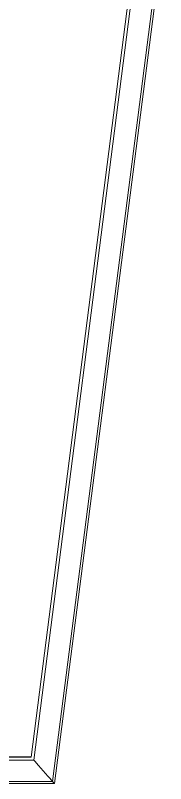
# Model space of a CAD drawing. Header units: inches. Extents: x -435 to 532, y -667 to -127.
# Drawn here: x 326.1 to 361.6, y -667.3 to -485.7 of the extents above; entities that cross this region are included whole.
import ezdxf

# ---------------------------------------------------------------- set-up
doc = ezdxf.new("R2010")
doc.units = ezdxf.units.IN
doc.header["$MEASUREMENT"] = 0
doc.layers.add('A-ROOF-OTLN', color=132, linetype='Continuous', lineweight=9)

msp = doc.modelspace()

# ---------------------------------------------------------------- linework, layer by layer
at = {"layer": 'A-ROOF-OTLN'}
for p, q in [((356.05, -456.38), (329.82, -661.05)), ((356.71, -457.13), (330.48, -661.8)), ((361.16, -462.19), (334.93, -666.85)), ((335.36, -667.35), (361.6, -462.68)), ((329.82, -661.04), (99.72, -661.04)), ((329.82, -661.05), (99.72, -661.05)), ((330.48, -661.8), (98.97, -661.8)), ((93.42, -667.35), (335.36, -667.35)), ((334.93, -666.85), (93.92, -666.85))]:
    msp.add_line(p, q, dxfattribs=at)
at = {"layer": 'A-ROOF-OTLN', "flags": 128}
for points in [[(330.48, -661.8), (330.55, -661.88), (330.77, -662.13), (331.12, -662.53), (331.58, -663.05), (332.11, -663.65), (332.68, -664.3), (333.25, -664.94), (333.78, -665.55), (334.23, -666.06), (334.58, -666.46), (334.8, -666.71), (334.88, -666.8)], [(334.88, -666.8), (334.8, -666.71), (334.58, -666.46), (334.23, -666.06), (333.78, -665.55), (333.25, -664.94), (332.68, -664.3), (332.11, -663.65), (331.58, -663.05), (331.12, -662.53), (330.77, -662.13), (330.55, -661.88), (330.48, -661.8)], [(334.88, -666.8), (334.89, -666.8), (334.91, -666.83), (334.93, -666.85)], [(334.93, -666.85), (334.91, -666.83), (334.89, -666.8), (334.88, -666.8)], [(334.93, -666.85), (334.99, -666.92), (335.05, -667), (335.12, -667.07), (335.19, -667.15), (335.25, -667.22), (335.3, -667.28), (335.34, -667.32), (335.36, -667.34), (335.36, -667.35)], [(335.36, -667.35), (335.36, -667.34), (335.34, -667.32), (335.3, -667.28), (335.25, -667.22), (335.19, -667.15), (335.12, -667.07), (335.05, -667), (334.99, -666.92), (334.93, -666.85)]]:
    msp.add_lwpolyline(points, dxfattribs=at)

doc.saveas('drawing.dxf')
